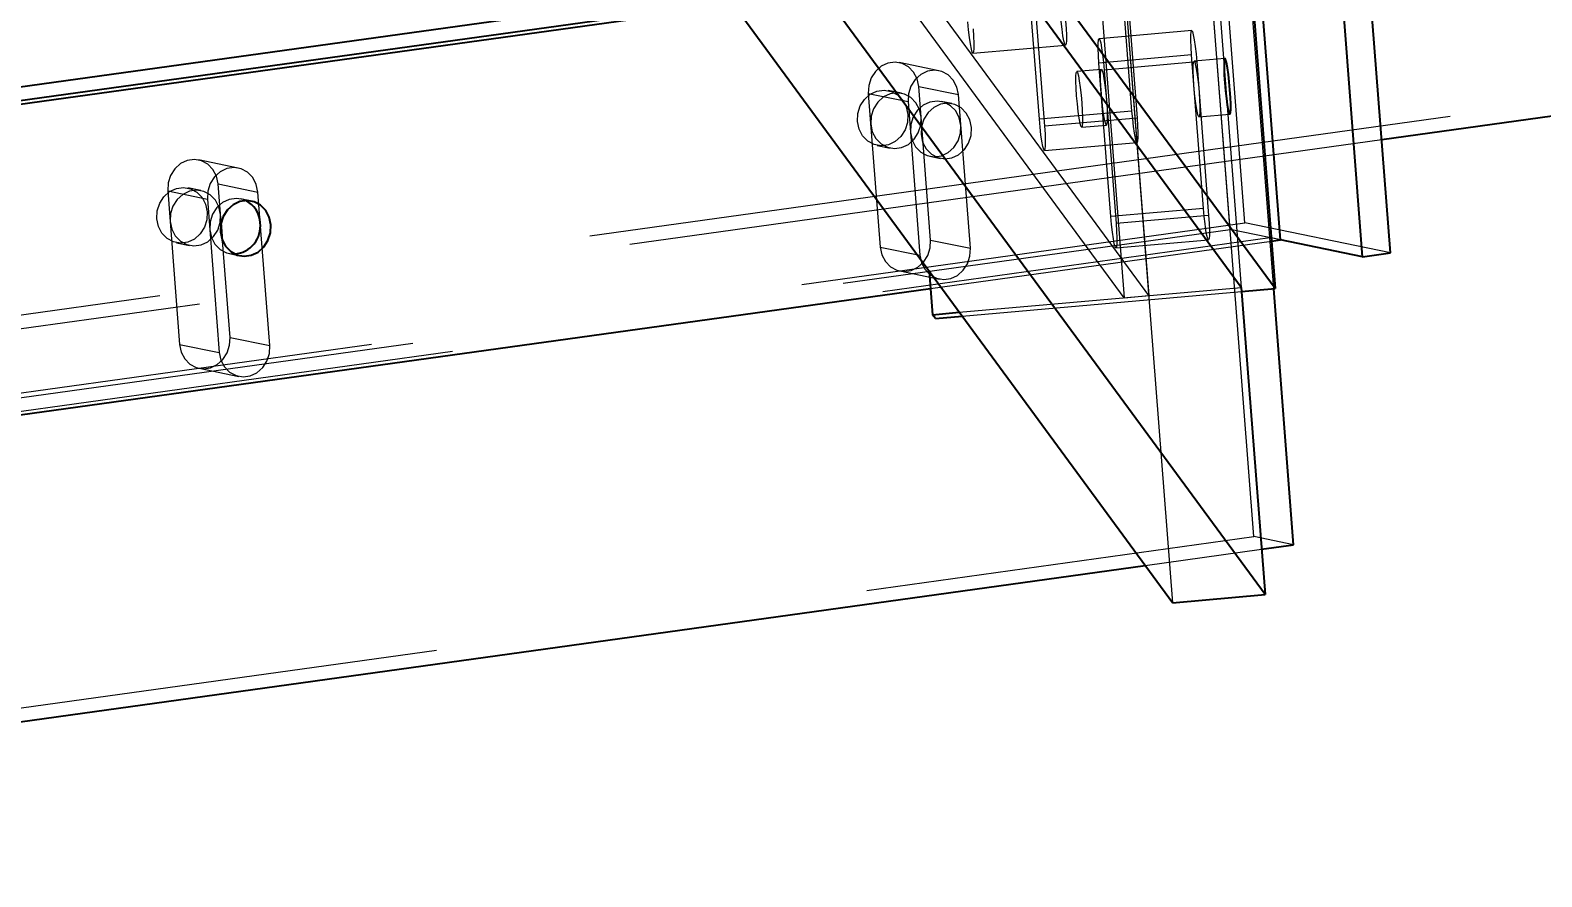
# Model space of a CAD drawing. Header units: millimetres. Extents: x 122 to 2816, y -707 to 556.
# Drawn here: x 679.593 to 681.804, y 301.256 to 302.494 of the extents above; entities that cross this region are included whole.
import ezdxf

# ---------------------------------------------------------------- set-up
doc = ezdxf.new("R2010")
doc.units = ezdxf.units.MM
doc.header["$PDSIZE"] = -1
doc.linetypes.add('HIDDEN', pattern=[1.905, 1.27, -0.635])
doc.layers.add('FORMAT', color=7, linetype='Continuous')
doc.styles.add('SLDTEXTSTYLE7', font='TXT', dxfattribs={"width": 0.75})
doc.dimstyles.new('SLDDIMSTYLE4', dxfattribs={"dimtxt": 1.852083, "dimasz": 1.852083, "dimexe": 0, "dimexo": 0.625, "dimgap": 0.463021, "dimtad": 1, "dimdec": 0, "dimlfac": 110, "dimrnd": 1e-09, "dimzin": 12, "dimtxsty": 'SLDTEXTSTYLE7', "dimsah": 1, "dimcen": 2.5, "dimazin": 3, "dimtfac": 1, "dimtdec": 0, "dimtmove": 0, "dimatfit": 0, "dimfrac": 2, "dimtzin": 12})

# ---------------------------------------------------------------- blocks, each defined once
blk = doc.blocks.new('*D1068')
at = {"layer": 'Defpoints', "color": 0}
for p in [(711.2391, 305.0429), (731.8934, 305.0429), (676.2391, 299.5884)]:
    blk.add_point(p, dxfattribs=at)
at = {"layer": 'FORMAT', "color": 0, "lineweight": -2}
for p, q in [((711.3016, 305.0429), (731.8934, 305.0429)), ((731.8934, 301.4405), (731.8934, 303.1908)), ((676.3016, 299.5884), (731.8934, 299.5884))]:
    blk.add_line(p, q, dxfattribs=at)
at = {"layer": 'FORMAT', "color": 0}
for points in [[(731.5847, 303.1908), (732.2021, 303.1908), (731.8934, 305.0429)], [(731.5847, 301.4405), (732.2021, 301.4405), (731.8934, 299.5884)]]:
    blk.add_solid(points, dxfattribs=at)
at = {"layer": 'FORMAT', "color": 0, "insert": (729.5783, 302.2484), "char_height": 1.85208, "attachment_point": 2, "rotation": 90, "style": 'SLDTEXTSTYLE7'}
blk.add_mtext('\\A1;600', dxfattribs=at)

msp = doc.modelspace()

# ---------------------------------------------------------------- linework, layer by layer
at = {"color": 7, "linetype": 'HIDDEN', "lineweight": 18}
for p, q in [((681.369485, 302.212255), (681.230407, 304.009034)), ((681.347872, 302.20257), (681.212271, 303.954429)), ((680.778074, 303.868984), (680.917152, 302.072205)), ((681.228651, 303.869647), (681.364252, 302.117787)), ((680.77737, 303.829761), (680.908081, 302.141071)), ((681.228868, 302.105822), (680.401074, 303.233689)), ((681.192765, 302.102631), (680.405606, 303.175134)), ((676.638224, 301.668593), (684.751602, 302.796461)), ((681.382641, 301.753375), (681.313102, 302.651765)), ((681.405962, 302.190604), (681.371192, 302.639799)), ((681.411743, 302.115919), (681.371192, 302.639799)), ((681.06903, 302.363783), (681.051645, 302.58838)), ((681.204414, 302.375748), (681.187029, 302.600346)), ((681.194555, 302.590093), (681.211939, 302.365495)), ((681.05917, 302.578127), (681.076555, 302.353529)), ((681.329483, 302.566982), (681.364252, 302.117787)), ((681.157996, 302.551825), (681.192765, 302.102631)), ((681.194098, 302.555016), (681.228868, 302.105822)), ((681.194098, 302.555016), (681.263637, 301.656627)), ((681.29171, 302.493562), (681.156325, 302.481596)), ((680.971875, 302.460313), (681.107259, 302.472279)), ((681.291549, 302.457938), (681.156164, 302.445973)), ((681.308934, 302.233341), (681.291549, 302.457938)), ((681.340315, 302.452631), (681.295187, 302.448642)), ((680.922122, 302.434681), (680.864032, 302.446647)), ((681.159802, 302.436677), (681.1237, 302.433486)), ((681.173549, 302.221375), (681.156164, 302.445973)), ((681.299074, 302.447685), (681.16369, 302.435719)), ((681.16369, 302.435719), (681.181075, 302.211122)), ((681.299074, 302.447685), (681.316459, 302.223088)), ((680.892658, 302.411706), (680.950748, 302.39974)), ((680.910042, 302.187109), (680.892658, 302.411706)), ((680.8189, 302.401453), (680.87699, 302.389487)), ((680.8189, 302.401453), (680.836284, 302.176855)), ((680.867509, 302.401728), (680.848146, 302.405716)), ((680.87699, 302.389487), (680.894374, 302.16489)), ((680.94109, 302.386571), (680.925599, 302.389762)), ((680.968132, 302.175143), (680.950748, 302.39974)), ((681.204414, 302.375748), (681.06903, 302.363783)), ((681.211939, 302.365495), (681.076555, 302.353529)), ((681.30239, 302.367142), (681.347518, 302.371131)), ((681.130903, 302.351985), (681.167006, 302.355176)), ((676.696314, 301.656627), (681.569656, 302.334086)), ((680.831639, 302.325581), (680.851002, 302.321592)), ((681.076394, 302.317906), (681.211778, 302.329872)), ((679.897706, 302.292274), (679.839616, 302.30424)), ((680.909092, 302.309626), (680.924583, 302.306435)), ((679.794483, 302.259045), (679.852573, 302.247079)), ((679.794483, 302.259045), (679.811868, 302.034448)), ((679.843093, 302.25932), (679.823729, 302.263309)), ((679.868241, 302.269298), (679.926331, 302.257333)), ((679.872616, 302.212777), (679.868241, 302.269298)), ((679.943716, 302.032735), (679.926331, 302.257333)), ((679.852573, 302.247079), (679.869958, 302.022482)), ((679.916673, 302.244164), (679.901183, 302.247354)), ((681.308934, 302.233341), (681.173549, 302.221375)), ((673.174154, 301.072994), (681.369485, 302.212255)), ((681.316459, 302.223088), (681.181075, 302.211122)), ((681.582482, 302.16838), (681.369485, 302.212255)), ((673.234494, 301.074702), (681.347872, 302.20257)), ((673.292584, 301.062736), (681.405962, 302.190604)), ((681.180913, 302.175498), (681.316298, 302.187464)), ((681.421453, 302.187413), (681.347872, 302.20257)), ((681.421453, 302.187413), (681.405962, 302.190604)), ((679.807222, 302.183173), (679.826586, 302.179184)), ((679.885626, 302.044701), (679.874708, 302.185751)), ((679.884676, 302.167219), (679.900167, 302.164028)), ((680.836284, 302.176855), (680.894374, 302.16489)), ((680.909998, 302.116314), (681.408182, 302.185569)), ((680.910042, 302.187109), (680.968132, 302.175143)), ((680.86491, 302.141914), (680.923, 302.129948)), ((680.951918, 302.081344), (681.364252, 302.117787)), ((680.956099, 302.075647), (681.364718, 302.111763)), ((681.192765, 302.102631), (681.228868, 302.105822)), ((679.811868, 302.034448), (679.869958, 302.022482)), ((679.885626, 302.044701), (679.943716, 302.032735)), ((679.840494, 301.999507), (679.898584, 301.987541)), ((673.269264, 300.625507), (681.382641, 301.753375)), ((681.440731, 301.741409), (681.382641, 301.753375)), ((681.223568, 301.711221), (681.393889, 301.734898))]:
    msp.add_line(p, q, dxfattribs=at)
at = {"color": 7, "linetype": 'Continuous', "lineweight": 25}
for p, q in [((681.582482, 302.16838), (681.443404, 303.965159)), ((681.274483, 303.912858), (681.413561, 302.11608)), ((681.541506, 302.162684), (681.405904, 303.914543)), ((681.413561, 302.11608), (680.577405, 303.25534)), ((681.364252, 302.117787), (680.536458, 303.245655)), ((681.263637, 301.656627), (680.435843, 302.784495)), ((681.399022, 301.668593), (680.571228, 302.796461)), ((681.569656, 302.334086), (684.592529, 302.754306)), ((681.421453, 302.187413), (681.386683, 302.636608)), ((680.605459, 302.553393), (678.129622, 302.209218)), ((680.618807, 302.535207), (678.131156, 302.189391)), ((680.622366, 302.530358), (678.131566, 302.184103)), ((679.874708, 302.185751), (679.872616, 302.212777)), ((681.408182, 302.185569), (681.421453, 302.187413)), ((681.541506, 302.162684), (681.421453, 302.187413)), ((681.541506, 302.162684), (681.582482, 302.16838)), ((680.908081, 302.141071), (680.912971, 302.077901)), ((678.166335, 301.734909), (680.909998, 302.116314)), ((681.364252, 302.117787), (681.399022, 301.668593)), ((681.364718, 302.111763), (681.413561, 302.11608)), ((681.440731, 301.741409), (681.411743, 302.115919)), ((680.912971, 302.077901), (680.951918, 302.081344)), ((680.917152, 302.072205), (680.912971, 302.077901)), ((680.917152, 302.072205), (680.956099, 302.075647)), ((681.393889, 301.734898), (681.440731, 301.741409)), ((678.200695, 301.291001), (681.223568, 301.711221)), ((681.263637, 301.656627), (681.399022, 301.668593))]:
    msp.add_line(p, q, dxfattribs=at)
at = {"color": 7, "linetype": 'HIDDEN', "lineweight": 18, "flags": 128}
for points in [[(680.972036, 302.495937), (680.972765, 302.484755), (680.97313, 302.474894), (680.973102, 302.467153), (680.972682, 302.46216), (680.971906, 302.460318), (680.970835, 302.461777), (680.969556, 302.466419), (680.968174, 302.473868), (680.966799, 302.48352), (680.965544, 302.494593), (680.96451, 302.50619)], [(681.10742, 302.507903), (681.108149, 302.496721), (681.108514, 302.48686), (681.108486, 302.479119), (681.108067, 302.474126), (681.10729, 302.472284), (681.106219, 302.473743), (681.104941, 302.478385), (681.103558, 302.485834), (681.102184, 302.495485), (681.100929, 302.506559), (681.099895, 302.518156)], [(681.156164, 302.445973), (681.155435, 302.457155), (681.15507, 302.467015), (681.155098, 302.474756), (681.155518, 302.47975), (681.156294, 302.481591), (681.157365, 302.480132), (681.158644, 302.47549), (681.160026, 302.468042), (681.161401, 302.45839), (681.162656, 302.447317), (681.16369, 302.435719)], [(681.291549, 302.457938), (681.29082, 302.46912), (681.290454, 302.478981), (681.290482, 302.486722), (681.290902, 302.491715), (681.291679, 302.493557), (681.29275, 302.492098), (681.294028, 302.487456), (681.295411, 302.480007), (681.296785, 302.470356), (681.29804, 302.459282), (681.299074, 302.447685)], [(680.892658, 302.411706), (680.890282, 302.422888), (680.885111, 302.432749), (680.877564, 302.44049), (680.868252, 302.445483), (680.85793, 302.447325), (680.847433, 302.445866), (680.837612, 302.441224), (680.829263, 302.433775), (680.823062, 302.424123), (680.819512, 302.41305), (680.8189, 302.401453)], [(680.950748, 302.39974), (680.948372, 302.410922), (680.943201, 302.420783), (680.935654, 302.428524), (680.926342, 302.433517), (680.91602, 302.435359), (680.905523, 302.4339), (680.895702, 302.429258), (680.887353, 302.421809), (680.881152, 302.412158), (680.877602, 302.401084), (680.87699, 302.389487)], [(681.123539, 302.397862), (681.12281, 302.409044), (681.122444, 302.418905), (681.122473, 302.426646), (681.122892, 302.431639), (681.123669, 302.433481), (681.12474, 302.432022), (681.126018, 302.42738), (681.127401, 302.419931), (681.128775, 302.410279), (681.13003, 302.399206), (681.131064, 302.387609), (681.131793, 302.376427), (681.132159, 302.366566), (681.132131, 302.358825), (681.131711, 302.353832), (681.130934, 302.35199), (681.129863, 302.353449), (681.128585, 302.358091), (681.127202, 302.36554), (681.125828, 302.375192), (681.124573, 302.386265), (681.123539, 302.397862)], [(681.159641, 302.401053), (681.158912, 302.412235), (681.158547, 302.422096), (681.158575, 302.429837), (681.158994, 302.43483), (681.159771, 302.436672), (681.160842, 302.435213), (681.162121, 302.430571), (681.163503, 302.423122), (681.164878, 302.41347), (681.166133, 302.402397), (681.167167, 302.3908), (681.167896, 302.379618), (681.168261, 302.369757), (681.168233, 302.362016), (681.167814, 302.357022), (681.167037, 302.355181), (681.165966, 302.35664), (681.164687, 302.361282), (681.163305, 302.368731), (681.16193, 302.378382), (681.160675, 302.389456), (681.159641, 302.401053)], [(681.295026, 302.413019), (681.294297, 302.424201), (681.293931, 302.434062), (681.293959, 302.441802), (681.294379, 302.446796), (681.295156, 302.448638), (681.296226, 302.447179), (681.297505, 302.442537), (681.298888, 302.435088), (681.300262, 302.425436), (681.301517, 302.414363), (681.302551, 302.402765), (681.30328, 302.391583), (681.303646, 302.381723), (681.303617, 302.373982), (681.303198, 302.368988), (681.302421, 302.367147), (681.30135, 302.368606), (681.300072, 302.373248), (681.298689, 302.380696), (681.297315, 302.390348), (681.29606, 302.401421), (681.295026, 302.413019)], [(680.803013, 302.360522), (680.803625, 302.372119), (680.807176, 302.383192), (680.813377, 302.392844), (680.821726, 302.400293), (680.831546, 302.404935), (680.842043, 302.406394), (680.852366, 302.404552), (680.861678, 302.399559), (680.869225, 302.391818), (680.874396, 302.381957), (680.876771, 302.370775), (680.876159, 302.359178), (680.872609, 302.348105), (680.866408, 302.338453), (680.858059, 302.331004), (680.848238, 302.326362), (680.837741, 302.324903), (680.827419, 302.326745), (680.818106, 302.331738), (680.810559, 302.339479), (680.805389, 302.34934), (680.803013, 302.360522)], [(680.896135, 302.366787), (680.893759, 302.377969), (680.888588, 302.387829), (680.881041, 302.39557), (680.871729, 302.400564), (680.861407, 302.402406), (680.85091, 302.400946), (680.841089, 302.396304), (680.83274, 302.388856), (680.826539, 302.379204), (680.822989, 302.368131), (680.822377, 302.356533), (680.824752, 302.345351), (680.829923, 302.33549), (680.83747, 302.32775), (680.846782, 302.322756), (680.857105, 302.320914), (680.867601, 302.322373), (680.877422, 302.327015), (680.885771, 302.334464), (680.891972, 302.344116), (680.895522, 302.355189), (680.896135, 302.366787)], [(680.954225, 302.354821), (680.951849, 302.366003), (680.946678, 302.375864), (680.939131, 302.383604), (680.929819, 302.388598), (680.919497, 302.39044), (680.909, 302.388981), (680.899179, 302.384339), (680.89083, 302.37689), (680.884629, 302.367238), (680.881079, 302.356165), (680.880467, 302.344567), (680.882842, 302.333385), (680.888013, 302.323524), (680.89556, 302.315784), (680.904872, 302.31079), (680.915195, 302.308948), (680.925691, 302.310408), (680.935512, 302.31505), (680.943861, 302.322498), (680.950062, 302.33215), (680.953612, 302.343223), (680.954225, 302.354821)], [(680.969715, 302.35163), (680.96734, 302.362812), (680.962169, 302.372673), (680.954622, 302.380414), (680.94531, 302.385407), (680.934987, 302.387249), (680.924491, 302.38579), (680.91467, 302.381148), (680.906321, 302.373699), (680.90012, 302.364047), (680.89657, 302.352974), (680.895957, 302.341377), (680.898333, 302.330194), (680.903504, 302.320334), (680.911051, 302.312593), (680.920363, 302.307599), (680.930685, 302.305758), (680.941182, 302.307217), (680.951003, 302.311859), (680.959352, 302.319307), (680.965553, 302.328959), (680.969103, 302.340032), (680.969715, 302.35163)], [(681.211939, 302.365495), (681.212669, 302.354313), (681.213034, 302.344452), (681.213006, 302.336711), (681.212586, 302.331718), (681.21181, 302.329876), (681.210739, 302.331335), (681.20946, 302.335977), (681.208078, 302.343426), (681.206703, 302.353078), (681.205448, 302.364151), (681.204414, 302.375748)], [(681.076555, 302.353529), (681.077284, 302.342347), (681.07765, 302.332486), (681.077621, 302.324746), (681.077202, 302.319752), (681.076425, 302.31791), (681.075354, 302.31937), (681.074076, 302.324012), (681.072693, 302.33146), (681.071319, 302.341112), (681.070064, 302.352185), (681.06903, 302.363783)], [(679.868241, 302.269298), (679.865866, 302.280481), (679.860695, 302.290341), (679.853148, 302.298082), (679.843836, 302.303076), (679.833513, 302.304917), (679.823016, 302.303458), (679.813196, 302.298816), (679.804847, 302.291368), (679.798646, 302.281716), (679.795095, 302.270643), (679.794483, 302.259045)], [(679.926331, 302.257333), (679.923956, 302.268515), (679.918785, 302.278376), (679.911238, 302.286116), (679.901926, 302.29111), (679.891603, 302.292952), (679.881106, 302.291492), (679.871286, 302.28685), (679.862937, 302.279402), (679.856736, 302.26975), (679.853186, 302.258677), (679.852573, 302.247079)], [(679.778597, 302.218114), (679.779209, 302.229712), (679.782759, 302.240785), (679.78896, 302.250437), (679.797309, 302.257885), (679.80713, 302.262527), (679.817627, 302.263987), (679.827949, 302.262145), (679.837261, 302.257151), (679.844809, 302.249411), (679.849979, 302.23955), (679.852355, 302.228368), (679.851743, 302.21677), (679.848192, 302.205697), (679.841991, 302.196045), (679.833642, 302.188596), (679.823822, 302.183954), (679.813325, 302.182495), (679.803002, 302.184337), (679.79369, 302.189331), (679.786143, 302.197071), (679.780972, 302.206932), (679.778597, 302.218114)], [(679.871718, 302.224379), (679.869343, 302.235561), (679.864172, 302.245422), (679.856625, 302.253163), (679.847313, 302.258156), (679.83699, 302.259998), (679.826493, 302.258539), (679.816673, 302.253897), (679.808324, 302.246448), (679.802123, 302.236796), (679.798572, 302.225723), (679.79796, 302.214126), (679.800336, 302.202944), (679.805506, 302.193083), (679.813053, 302.185342), (679.822366, 302.180348), (679.832688, 302.178507), (679.843185, 302.179966), (679.853006, 302.184608), (679.861355, 302.192056), (679.867556, 302.201708), (679.871106, 302.212782), (679.871718, 302.224379)], [(679.908736, 302.244825), (679.905403, 302.24619), (679.89508, 302.248032), (679.884583, 302.246573), (679.874763, 302.241931), (679.866414, 302.234482), (679.860213, 302.22483), (679.856663, 302.213757), (679.85605, 302.20216), (679.858426, 302.190978), (679.863596, 302.181117), (679.871144, 302.173376), (679.880456, 302.168383), (679.890778, 302.166541), (679.892614, 302.166557)], [(681.316459, 302.223088), (681.317188, 302.211905), (681.317553, 302.202045), (681.317525, 302.194304), (681.317106, 302.18931), (681.316329, 302.187469), (681.315258, 302.188928), (681.31398, 302.19357), (681.312597, 302.201018), (681.311223, 302.21067), (681.309968, 302.221744), (681.308934, 302.233341)], [(681.181075, 302.211122), (681.181804, 302.19994), (681.182169, 302.190079), (681.182141, 302.182338), (681.181721, 302.177345), (681.180945, 302.175503), (681.179874, 302.176962), (681.178595, 302.181604), (681.177213, 302.189053), (681.175838, 302.198705), (681.174583, 302.209778), (681.173549, 302.221375)], [(680.836284, 302.176855), (680.83866, 302.165673), (680.843831, 302.155812), (680.851378, 302.148072), (680.86069, 302.143078), (680.871012, 302.141236), (680.881509, 302.142696), (680.89133, 302.147338), (680.899679, 302.154786), (680.90588, 302.164438), (680.90943, 302.175511), (680.910042, 302.187109)], [(680.894374, 302.16489), (680.89675, 302.153707), (680.901921, 302.143847), (680.909468, 302.136106), (680.91878, 302.131112), (680.929102, 302.129271), (680.939599, 302.13073), (680.94942, 302.135372), (680.957769, 302.14282), (680.96397, 302.152472), (680.96752, 302.163545), (680.968132, 302.175143)], [(679.811868, 302.034448), (679.814243, 302.023266), (679.819414, 302.013405), (679.826961, 302.005664), (679.836273, 302.000671), (679.846596, 301.998829), (679.857093, 302.000288), (679.866914, 302.00493), (679.875262, 302.012379), (679.881463, 302.02203), (679.885014, 302.033104), (679.885626, 302.044701)], [(679.869958, 302.022482), (679.872334, 302.0113), (679.877504, 302.001439), (679.885051, 301.993698), (679.894363, 301.988705), (679.904686, 301.986863), (679.915183, 301.988322), (679.925004, 301.992964), (679.933353, 302.000413), (679.939553, 302.010065), (679.943104, 302.021138), (679.943716, 302.032735)]]:
    msp.add_lwpolyline(points, dxfattribs=at)
at = {"color": 7, "linetype": 'Continuous', "lineweight": 25, "flags": 128}
for points in [[(681.347679, 302.406754), (681.346645, 302.418351), (681.34539, 302.429425), (681.344016, 302.439077), (681.342633, 302.446525), (681.341355, 302.451167), (681.340284, 302.452626), (681.339507, 302.450785), (681.339088, 302.445791), (681.339059, 302.43805), (681.339425, 302.428189), (681.340154, 302.417007), (681.341188, 302.40541), (681.342443, 302.394337), (681.343817, 302.384685), (681.3452, 302.377236), (681.346478, 302.372594), (681.347549, 302.371135), (681.348326, 302.372977), (681.348746, 302.37797), (681.348774, 302.385711), (681.348408, 302.395572), (681.347679, 302.406754)], [(679.945299, 302.209222), (679.942923, 302.220404), (679.937753, 302.230265), (679.930206, 302.238006), (679.920894, 302.243), (679.910571, 302.244841), (679.900074, 302.243382), (679.890253, 302.23874), (679.881904, 302.231291), (679.875704, 302.22164), (679.872153, 302.210566), (679.871541, 302.198969), (679.873916, 302.187787), (679.879087, 302.177926), (679.886634, 302.170185), (679.895946, 302.165192), (679.906269, 302.16335), (679.916766, 302.164809), (679.926587, 302.169451), (679.934936, 302.1769), (679.941136, 302.186552), (679.944687, 302.197625), (679.945299, 302.209222)]]:
    msp.add_lwpolyline(points, dxfattribs=at)
at = {"color": 7, "linetype": 'Continuous', "lineweight": 25}
for centre, radius, start, end in [((679.891443, 302.210526), 0.038412, 2.816594, 63.243758), ((679.888811, 302.207654), 0.041272, 275.285783, 6.621698)]:
    msp.add_arc(centre, radius, start, end, dxfattribs=at)

# ---------------------------------------------------------------- dimensions: what is measured, and where the dimension line sits
at = {"layer": 'FORMAT'}
dim = msp.add_linear_dim(base=(731.893394, 305.042928), p1=(676.239135, 299.588383), p2=(711.239135, 305.042928), angle=90, dimstyle='SLDDIMSTYLE4', dxfattribs=at)
dim.commit()
dim.dimension.update_dxf_attribs({"geometry": '*D1068', "text_midpoint": (731.893394, 302.248414), "dimtype": 160})

doc.saveas('drawing.dxf')
